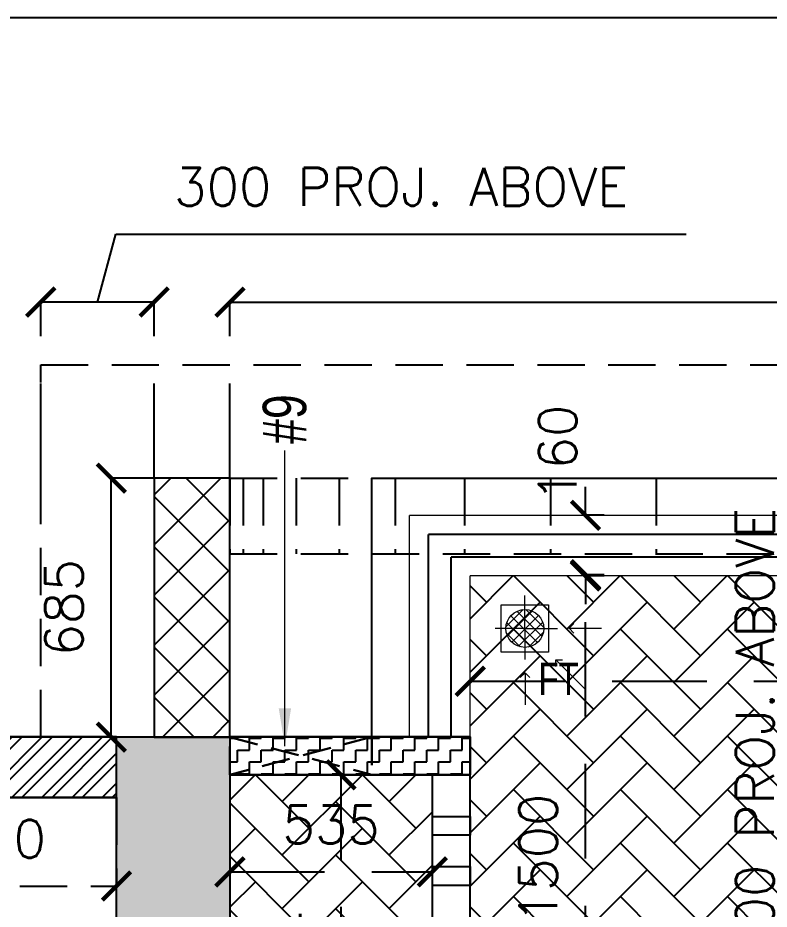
# Model space of a CAD drawing. Header units: millimetres. Extents: x 1135099 to 1230264, y -5736945 to -5695799.
# Drawn here: x 1136121 to 1138106, y -5728561 to -5726204 of the extents above; entities that cross this region are included whole.
import ezdxf

# ---------------------------------------------------------------- set-up
doc = ezdxf.new("R2010")
doc.units = ezdxf.units.MM
doc.header["$LTSCALE"] = 1000
doc.header["$MEASUREMENT"] = 0
for name, pattern in [('$0$AUDIT_D_120904163729-0', [0]), ('$2$AUDIT_D_120904163729-0', [0]), ('$4$HIDDEN', [0.375, 0.25, -0.125]), ('$7$HIDDEN', [0.375, 0.25, -0.125]), ('2BHK-A - BACK$0$AUDIT_D_120904163729-0', [0]), ('2BHK-A - BACK$0$HIDDEN', [0.375, 0.25, -0.125]), ('AUDIT_D_120904163729-0', [0]), ('T 10_TYPICAL ELEVATION$0$AUDIT_D_120904163729-0', [0]), ('T 10_TYPICAL ELEVATION$0$HIDDEN', [0.375, 0.25, -0.125]), ('T10(T7 IS SIMILAR BUT MIRROR) - DIMENSION & TEXTING$0$( Hidden )', [0.375, 0.25, -0.125]), ('T10(T7 IS SIMILAR BUT MIRROR) - DIMENSION & TEXTING$0$HIDDEN', [0.375, 0.25, -0.125]), ('T8(T9 IS SIMILAR) - TYPICAL FLOOR ELEVATION$0$AUDIT_D_120904163729-0', [0]), ('T8(T9 IS SIMILAR) - TYPICAL FLOOR ELEVATION$0$HIDDEN', [0.375, 0.25, -0.125])]:
    doc.linetypes.add(name, pattern=pattern)
doc.layers.get('0').update_dxf_attribs({"linetype": 'AUDIT_D_120904163729-0'})
for name, color, linetype in [('$0$A-WALL-FEATURES', 6, '$0$AUDIT_D_120904163729-0'), ('$1$A-WALL-FEATURES', 110, '$2$AUDIT_D_120904163729-0'), ('2BHK-A - BACK$0$A-DECK SUNK 125', 8, 'Continuous'), ('2BHK-A - BACK$0$A-Elev Feature-Chajja', 13, 'Continuous'), ('2BHK-A - BACK$0$A-HATCH -160', 251, '2BHK-A - BACK$0$AUDIT_D_120904163729-0'), ('2BHK-A - BACK$0$CUT-OUT', 49, 'Continuous'), ('2BHK-A - BACK$0$ELE 1', 1, 'Continuous'), ('T 10_TYPICAL ELEVATION$0$A-DIM', 1, 'T 10_TYPICAL ELEVATION$0$AUDIT_D_120904163729-0'), ('T10(T7 IS SIMILAR BUT MIRROR) - DIMENSION & TEXTING$0$A-DIMENSIONS', 2, 'T10(T7 IS SIMILAR BUT MIRROR) - DIMENSION & TEXTING$0$HIDDEN'), ('T8(T9 IS SIMILAR) - TYPICAL FLOOR ELEVATION$0$A-DIM', 1, 'T8(T9 IS SIMILAR) - TYPICAL FLOOR ELEVATION$0$AUDIT_D_120904163729-0'), ('T8(T9 IS SIMILAR) - TYPICAL FLOOR ELEVATION$0$A-WALL HATCH', 252, 'T8(T9 IS SIMILAR) - TYPICAL FLOOR ELEVATION$0$AUDIT_D_120904163729-0'), ('T8(T9 IS SIMILAR) - TYPICAL FLOOR ELEVATION$0$A-WALL-FEATURES', 6, 'T8(T9 IS SIMILAR) - TYPICAL FLOOR ELEVATION$0$AUDIT_D_120904163729-0'), ('T8_REFUGE COLUMNS$0$A-RCC COLS', 3, 'Continuous')]:
    doc.layers.add(name, color=color, linetype=linetype)
for name, color, linetype, lineweight in [('2BHK-A - BACK$0$$0$a-TOI-fixtures', 251, 'Continuous', 0), ('2BHK-A - BACK$0$a-TOI-fixtures', 251, 'Continuous', 0), ('2BHK-A - BACK$0$A-WALL- 160', 6, 'Continuous', 30), ('2BHK-A - BACK$0$Ele', 8, 'Continuous', 15), ('T8(T9 IS SIMILAR) - DIMENSION & TEXTING$0$R0-18-10-2014-T1-1st Podium Floor Plan$0$Text', 2, 'Continuous', 0)]:
    doc.layers.add(name, color=color, linetype=linetype, lineweight=lineweight)
doc.layers.add('T8_REFUGE COLUMNS$0$COL-HATCH', color=7, linetype='Continuous', lineweight=25, true_color=0xa3a3a3)
doc.styles.add('2BHK-A - BACK$0$Romans 1', font='romans.shx', dxfattribs={"height": 100})
doc.styles.add('T 10_TYPICAL ELEVATION$0$Romans 1', font='romans.shx', dxfattribs={"height": 100})
doc.styles.add('T10(T7 IS SIMILAR BUT MIRROR) - DIMENSION & TEXTING$0$Romans 1', font='romans.shx', dxfattribs={"height": 100})
doc.styles.add('T8(T9 IS SIMILAR) - DIMENSION & TEXTING$0$ARIAL ARROW', font='swisscl.ttf')
doc.styles.add('T8(T9 IS SIMILAR) - DIMENSION & TEXTING$0$Tahoma', font='tahoma.ttf')
doc.styles.add('T8(T9 IS SIMILAR) - TYPICAL FLOOR ELEVATION$0$Romans 1', font='romans.shx', dxfattribs={"height": 100})
doc.dimstyles.new('2BHK-A - BACK$0$ALPINE S', dxfattribs={"dimscale": 0, "dimtxt": 100, "dimasz": 75, "dimexe": 0, "dimexo": 0, "dimgap": 75, "dimtad": 1, "dimdec": 0, "dimzin": 0, "dimdsep": 46, "dimtxsty": '2BHK-A - BACK$0$Romans 1', "dimblk": '2BHK-A - BACK$0$_ArchTick', "dimcen": 0.09, "dimclrd": 256, "dimclre": 256, "dimclrt": 7, "dimadec": 0, "dimazin": 0, "dimtfac": 1, "dimtdec": 0, "dimtofl": 0, "dimtmove": 1, "dimatfit": 0, "dimldrblk": '2BHK-A - BACK$0$_Open90', "dimfxl": 1, "dimtolj": 1, "dimtzin": 0, "dimarcsym": 0})
doc.dimstyles.new('T 10_TYPICAL ELEVATION$0$ALPINE S', dxfattribs={"dimscale": 0, "dimtxt": 100, "dimasz": 75, "dimexe": 0, "dimexo": 0, "dimgap": 75, "dimtad": 1, "dimdec": 0, "dimzin": 0, "dimdsep": 46, "dimtxsty": 'T 10_TYPICAL ELEVATION$0$Romans 1', "dimblk": 'T 10_TYPICAL ELEVATION$0$_ArchTick', "dimcen": 0.09, "dimclrd": 256, "dimclre": 256, "dimclrt": 7, "dimadec": 0, "dimazin": 0, "dimtfac": 1, "dimtdec": 0, "dimtofl": 0, "dimtmove": 1, "dimatfit": 0, "dimldrblk": 'T 10_TYPICAL ELEVATION$0$_Open90', "dimfxl": 1, "dimtolj": 1, "dimtzin": 0, "dimarcsym": 0})
doc.dimstyles.new('T10(T7 IS SIMILAR BUT MIRROR) - DIMENSION & TEXTING$0$ALPINE S', dxfattribs={"dimscale": 0, "dimtxt": 100, "dimasz": 75, "dimexe": 0, "dimexo": 0, "dimgap": 75, "dimtad": 1, "dimdec": 0, "dimzin": 0, "dimdsep": 46, "dimtxsty": 'T10(T7 IS SIMILAR BUT MIRROR) - DIMENSION & TEXTING$0$Romans 1', "dimblk": 'T10(T7 IS SIMILAR BUT MIRROR) - DIMENSION & TEXTING$0$_ArchTick', "dimcen": 0.09, "dimclrd": 256, "dimclre": 256, "dimclrt": 7, "dimadec": 0, "dimazin": 0, "dimtfac": 1, "dimtdec": 0, "dimtofl": 0, "dimtmove": 1, "dimatfit": 0, "dimldrblk": 'T10(T7 IS SIMILAR BUT MIRROR) - DIMENSION & TEXTING$0$_Open90', "dimfxl": 1, "dimtolj": 1, "dimtzin": 0, "dimarcsym": 0})
doc.dimstyles.new('T8(T9 IS SIMILAR) - DIMENSION & TEXTING$0$SAMATA STD', dxfattribs={"dimtxt": 100, "dimasz": 50, "dimexe": 50, "dimexo": 50, "dimgap": 10, "dimtad": 0, "dimdec": 0, "dimrnd": 5, "dimzin": 0, "dimdsep": 46, "dimtxsty": 'T8(T9 IS SIMILAR) - DIMENSION & TEXTING$0$Tahoma', "dimblk": 'T8(T9 IS SIMILAR) - DIMENSION & TEXTING$0$_Origin2', "dimcen": -50, "dimdle": 50, "dimclrd": 7, "dimclre": 7, "dimclrt": 7, "dimadec": 0, "dimazin": 0, "dimtfac": 1, "dimtdec": 0, "dimtmove": 1, "dimatfit": 3, "dimfxl": 150, "dimtfill": 1, "dimtolj": 1, "dimtzin": 0, "dimlwd": -1, "dimlwe": -1, "dimarcsym": 0})
doc.dimstyles.new('T8(T9 IS SIMILAR) - TYPICAL FLOOR ELEVATION$0$ALPINE S', dxfattribs={"dimscale": 0, "dimtxt": 100, "dimasz": 75, "dimexe": 0, "dimexo": 0, "dimgap": 75, "dimtad": 1, "dimdec": 0, "dimzin": 0, "dimdsep": 46, "dimtxsty": 'T8(T9 IS SIMILAR) - TYPICAL FLOOR ELEVATION$0$Romans 1', "dimblk": 'T8(T9 IS SIMILAR) - TYPICAL FLOOR ELEVATION$0$_ArchTick', "dimcen": 0.09, "dimclrd": 256, "dimclre": 256, "dimclrt": 7, "dimadec": 0, "dimazin": 0, "dimtfac": 1, "dimtdec": 0, "dimtofl": 0, "dimtmove": 1, "dimatfit": 0, "dimldrblk": 'T8(T9 IS SIMILAR) - TYPICAL FLOOR ELEVATION$0$_Open90', "dimfxl": 1, "dimtolj": 1, "dimtzin": 0, "dimarcsym": 0})

# ---------------------------------------------------------------- blocks, each defined once
blk = doc.blocks.new('T8(T9 IS SIMILAR) - DIMENSION & TEXTING$0$_Origin2')
at = {"color": 0, "linetype": 'ByBlock', "lineweight": -2}
blk.add_line((-0.5, 0), (-1, 0), dxfattribs=at)
for radius in [0.5, 0.25]:
    blk.add_circle((0, 0), radius, dxfattribs=at)
blk = doc.blocks.new('2BHK-A - BACK$0$$0$Type-A-First Floor Plan-bottom-up$0$FLOOR TRAP-flat-6')
h = blk.add_hatch()
h.set_pattern_fill('ACET-2D-_USER', color=0, scale=20, angle=45, style=0, double=1, pattern_type=0)
h.set_pattern_definition([(45, (-789896.981, 5385770.066), (-14.142135624, 14.142135624), []), (135, (-789896.981, 5385770.066), (-14.142135624, -14.142135624), [])])
edge = h.paths.add_edge_path()
edge.add_arc((150, 150), 50, 0, 360)
at = {"color": 0}
for q in [(150, 228.6), (67.6, 150), (237.4, 150), (150, 63.6)]:
    blk.add_line((150, 150), q, dxfattribs=at)
blk.add_lwpolyline([(87.5, 212.5), (212.5, 212.5), (212.5, 87.5), (87.5, 87.5)], close=True, dxfattribs=at)
blk.add_circle((150, 150), 50, dxfattribs=at)
blk = doc.blocks.new('2BHK-A - BACK$0$_ArchTick')
at = {"color": 0, "linetype": 'ByBlock', "const_width": 0.15}
blk.add_lwpolyline([(-0.5, -0.5), (0.5, 0.5)], dxfattribs=at)
blk = doc.blocks.new('2BHK-A - BACK$0$_Open90')
at = {"color": 0, "linetype": 'ByBlock', "lineweight": -2}
for p, q in [((0, 0), (-1, 0)), ((-0.5, 0.5), (0, 0)), ((0, 0), (-0.5, -0.5))]:
    blk.add_line(p, q, dxfattribs=at)
blk = doc.blocks.new('T8(T9 IS SIMILAR) - TYPICAL FLOOR ELEVATION$0$_ArchTick')
at = {"color": 0, "linetype": 'ByBlock', "const_width": 0.15}
blk.add_lwpolyline([(-0.5, -0.5), (0.5, 0.5)], dxfattribs=at)
blk = doc.blocks.new('*D57')
at = {"layer": 'T8(T9 IS SIMILAR) - TYPICAL FLOOR ELEVATION$0$A-DIM', "linetype": 'T8(T9 IS SIMILAR) - TYPICAL FLOOR ELEVATION$0$HIDDEN', "lineweight": -2, "transparency": 16777216}
for p, q in [((1136481.3, -5727421.3), (1136367.7, -5727421.3)), ((1136481.3, -5728105.8), (1136367.7, -5728105.8))]:
    blk.add_line(p, q, dxfattribs=at)
at = {"layer": 'T8(T9 IS SIMILAR) - TYPICAL FLOOR ELEVATION$0$A-DIM', "lineweight": -2, "transparency": 16777216}
blk.add_line((1136367.7, -5728105.8), (1136367.7, -5727421.3), dxfattribs=at)
at = {"layer": 'T8(T9 IS SIMILAR) - TYPICAL FLOOR ELEVATION$0$A-DIM', "linetype": 'ByBlock', "lineweight": -2, "transparency": 16777216, "xscale": 75, "yscale": 75, "zscale": 75}
for p, rotation in [((1136367.7, -5727421.3), 90), ((1136367.7, -5728105.8), 270)]:
    blk.add_blockref('T8(T9 IS SIMILAR) - TYPICAL FLOOR ELEVATION$0$_ArchTick', p, dxfattribs=dict(at, rotation=rotation))
at = {"layer": 'T8(T9 IS SIMILAR) - TYPICAL FLOOR ELEVATION$0$A-DIM', "color": 7, "linetype": 'ByBlock', "transparency": 16777216, "insert": (1136242.7, -5727763.6), "char_height": 100, "attachment_point": 5, "rotation": 90, "style": 'T8(T9 IS SIMILAR) - TYPICAL FLOOR ELEVATION$0$Romans 1'}
blk.add_mtext('\\A1;685', dxfattribs=at)
blk = doc.blocks.new('T8(T9 IS SIMILAR) - TYPICAL FLOOR ELEVATION$0$_Open90')
at = {"color": 0, "linetype": 'ByBlock', "lineweight": -2}
for p, q in [((-0.5, 0.5), (0, 0)), ((0, 0), (-1, 0)), ((0, 0), (-0.5, -0.5))]:
    blk.add_line(p, q, dxfattribs=at)
blk = doc.blocks.new('T10(T7 IS SIMILAR BUT MIRROR) - DIMENSION & TEXTING$0$_ArchTick')
at = {"color": 0, "linetype": 'ByBlock', "const_width": 0.15}
blk.add_lwpolyline([(-0.5, -0.5), (0.5, 0.5)], dxfattribs=at)
blk = doc.blocks.new('*D65')
at = {"layer": 'T10(T7 IS SIMILAR BUT MIRROR) - DIMENSION & TEXTING$0$A-DIMENSIONS', "linetype": 'T10(T7 IS SIMILAR BUT MIRROR) - DIMENSION & TEXTING$0$HIDDEN', "lineweight": -2, "transparency": 16777216}
blk.add_line((1137316.2, -5727957.1), (1137316.2, -5727958), dxfattribs=at)
at = {"layer": 'T10(T7 IS SIMILAR BUT MIRROR) - DIMENSION & TEXTING$0$A-DIMENSIONS', "lineweight": -2, "transparency": 16777216}
blk.add_line((1137316.2, -5727958), (1140086.3, -5727958), dxfattribs=at)
at = {"layer": 'T10(T7 IS SIMILAR BUT MIRROR) - DIMENSION & TEXTING$0$A-DIMENSIONS', "linetype": 'ByBlock', "lineweight": -2, "transparency": 16777216, "xscale": 75, "yscale": 75, "zscale": 75, "rotation": 180}
blk.add_blockref('T10(T7 IS SIMILAR BUT MIRROR) - DIMENSION & TEXTING$0$_ArchTick', (1137316.2, -5727958), dxfattribs=at)
at = {"layer": 'T10(T7 IS SIMILAR BUT MIRROR) - DIMENSION & TEXTING$0$A-DIMENSIONS', "linetype": 'ByBlock', "lineweight": -2, "transparency": 16777216, "xscale": 75, "yscale": 75, "zscale": 75}
blk.add_blockref('T10(T7 IS SIMILAR BUT MIRROR) - DIMENSION & TEXTING$0$_ArchTick', (1140086.3, -5727958), dxfattribs=at)
at = {"layer": 'T10(T7 IS SIMILAR BUT MIRROR) - DIMENSION & TEXTING$0$A-DIMENSIONS', "color": 7, "linetype": 'ByBlock', "transparency": 16777216, "insert": (1138701.3, -5727833), "char_height": 100, "attachment_point": 5, "style": 'T10(T7 IS SIMILAR BUT MIRROR) - DIMENSION & TEXTING$0$Romans 1'}
blk.add_mtext('\\A1;2770', dxfattribs=at)
blk = doc.blocks.new('T10(T7 IS SIMILAR BUT MIRROR) - DIMENSION & TEXTING$0$_Open90')
at = {"color": 0, "linetype": 'ByBlock', "lineweight": -2}
for p, q in [((-0.5, 0.5), (0, 0)), ((0, 0), (-1, 0)), ((0, 0), (-0.5, -0.5))]:
    blk.add_line(p, q, dxfattribs=at)
blk = doc.blocks.new('*D66')
at = {"layer": 'T10(T7 IS SIMILAR BUT MIRROR) - DIMENSION & TEXTING$0$A-DIMENSIONS', "linetype": 'T10(T7 IS SIMILAR BUT MIRROR) - DIMENSION & TEXTING$0$HIDDEN', "lineweight": -2, "transparency": 16777216}
for p, q in [((1137670.7, -5727676.7), (1137621, -5727676.7)), ((1137670.7, -5729176.6), (1137621, -5729176.6))]:
    blk.add_line(p, q, dxfattribs=at)
at = {"layer": 'T10(T7 IS SIMILAR BUT MIRROR) - DIMENSION & TEXTING$0$A-DIMENSIONS', "lineweight": -2, "transparency": 16777216}
blk.add_line((1137621, -5729176.6), (1137621, -5727676.7), dxfattribs=at)
at = {"layer": 'T10(T7 IS SIMILAR BUT MIRROR) - DIMENSION & TEXTING$0$A-DIMENSIONS', "linetype": 'ByBlock', "lineweight": -2, "transparency": 16777216, "xscale": 75, "yscale": 75, "zscale": 75}
for p, rotation in [((1137621, -5727676.7), 90), ((1137621, -5729176.6), 270)]:
    blk.add_blockref('T10(T7 IS SIMILAR BUT MIRROR) - DIMENSION & TEXTING$0$_ArchTick', p, dxfattribs=dict(at, rotation=rotation))
at = {"layer": 'T10(T7 IS SIMILAR BUT MIRROR) - DIMENSION & TEXTING$0$A-DIMENSIONS', "color": 7, "linetype": 'ByBlock', "transparency": 16777216, "insert": (1137496, -5728426.6), "char_height": 100, "attachment_point": 5, "rotation": 90, "style": 'T10(T7 IS SIMILAR BUT MIRROR) - DIMENSION & TEXTING$0$Romans 1'}
blk.add_mtext('\\A1;1500', dxfattribs=at)
blk = doc.blocks.new('*D92')
at = {"layer": 'T10(T7 IS SIMILAR BUT MIRROR) - DIMENSION & TEXTING$0$A-DIMENSIONS', "lineweight": -2, "transparency": 16777216}
for p, q in [((1137621, -5727519.5), (1137621, -5727444.5)), ((1137621, -5727679.5), (1137621, -5727754.5))]:
    blk.add_line(p, q, dxfattribs=at)
at = {"layer": 'T10(T7 IS SIMILAR BUT MIRROR) - DIMENSION & TEXTING$0$A-DIMENSIONS', "linetype": 'T10(T7 IS SIMILAR BUT MIRROR) - DIMENSION & TEXTING$0$HIDDEN', "lineweight": -2, "transparency": 16777216}
for p, q in [((1137670.7, -5727519.5), (1137621, -5727519.5)), ((1137670.7, -5727679.5), (1137621, -5727679.5))]:
    blk.add_line(p, q, dxfattribs=at)
at = {"layer": 'T10(T7 IS SIMILAR BUT MIRROR) - DIMENSION & TEXTING$0$A-DIMENSIONS', "linetype": 'ByBlock', "lineweight": -2, "transparency": 16777216, "xscale": 75, "yscale": 75, "zscale": 75}
for p, rotation in [((1137621, -5727519.5), 270), ((1137621, -5727679.5), 90)]:
    blk.add_blockref('T10(T7 IS SIMILAR BUT MIRROR) - DIMENSION & TEXTING$0$_ArchTick', p, dxfattribs=dict(at, rotation=rotation))
at = {"layer": 'T10(T7 IS SIMILAR BUT MIRROR) - DIMENSION & TEXTING$0$A-DIMENSIONS', "color": 7, "linetype": 'ByBlock', "transparency": 16777216, "insert": (1137547.4, -5727355.4), "char_height": 100, "attachment_point": 5, "rotation": 90, "style": 'T10(T7 IS SIMILAR BUT MIRROR) - DIMENSION & TEXTING$0$Romans 1'}
blk.add_mtext('\\A1;160', dxfattribs=at)
blk = doc.blocks.new('T 10_TYPICAL ELEVATION$0$_ArchTick')
at = {"color": 0, "linetype": 'ByBlock', "const_width": 0.15}
blk.add_lwpolyline([(-0.5, -0.5), (0.5, 0.5)], dxfattribs=at)
blk = doc.blocks.new('*D98')
at = {"layer": 'T 10_TYPICAL ELEVATION$0$A-DIM', "linetype": 'T 10_TYPICAL ELEVATION$0$HIDDEN', "lineweight": -2, "transparency": 16777216}
for p, q in [((1136681.4, -5727421.3), (1136681.4, -5726955.7)), ((1143641.3, -5727421.3), (1143641.3, -5726955.7))]:
    blk.add_line(p, q, dxfattribs=at)
at = {"layer": 'T 10_TYPICAL ELEVATION$0$A-DIM', "lineweight": -2, "transparency": 16777216}
blk.add_line((1136681.4, -5726955.7), (1143641.3, -5726955.7), dxfattribs=at)
at = {"layer": 'T 10_TYPICAL ELEVATION$0$A-DIM', "linetype": 'ByBlock', "lineweight": -2, "transparency": 16777216, "xscale": 75, "yscale": 75, "zscale": 75, "rotation": 180}
blk.add_blockref('T 10_TYPICAL ELEVATION$0$_ArchTick', (1136681.4, -5726955.7), dxfattribs=at)
at = {"layer": 'T 10_TYPICAL ELEVATION$0$A-DIM', "linetype": 'ByBlock', "lineweight": -2, "transparency": 16777216, "xscale": 75, "yscale": 75, "zscale": 75}
blk.add_blockref('T 10_TYPICAL ELEVATION$0$_ArchTick', (1143641.3, -5726955.7), dxfattribs=at)
at = {"layer": 'T 10_TYPICAL ELEVATION$0$A-DIM', "color": 7, "linetype": 'ByBlock', "transparency": 16777216, "insert": (1140161.4, -5726830.7), "char_height": 100, "attachment_point": 5, "style": 'T 10_TYPICAL ELEVATION$0$Romans 1'}
blk.add_mtext('\\A1;6960  ARCH PROFILE P1 AT 27TH FL', dxfattribs=at)
blk = doc.blocks.new('T 10_TYPICAL ELEVATION$0$_Open90')
at = {"color": 0, "linetype": 'ByBlock', "lineweight": -2}
for p, q in [((-0.5, 0.5), (0, 0)), ((0, 0), (-1, 0)), ((0, 0), (-0.5, -0.5))]:
    blk.add_line(p, q, dxfattribs=at)
blk = doc.blocks.new('*D99')
at = {"layer": 'T 10_TYPICAL ELEVATION$0$A-DIM', "lineweight": -2, "transparency": 16777216}
for p, q in [((1136331.3, -5726955.7), (1136380.1, -5726776)), ((1136380.1, -5726776), (1137887.2, -5726776)), ((1136481.3, -5726955.7), (1136181.3, -5726955.7))]:
    blk.add_line(p, q, dxfattribs=at)
at = {"layer": 'T 10_TYPICAL ELEVATION$0$A-DIM', "linetype": 'T 10_TYPICAL ELEVATION$0$HIDDEN', "lineweight": -2, "transparency": 16777216}
for p, q in [((1136181.3, -5727421.3), (1136181.3, -5726955.7)), ((1136481.3, -5727421.3), (1136481.3, -5726955.7))]:
    blk.add_line(p, q, dxfattribs=at)
at = {"layer": 'T 10_TYPICAL ELEVATION$0$A-DIM', "linetype": 'ByBlock', "lineweight": -2, "transparency": 16777216, "xscale": 75, "yscale": 75, "zscale": 75, "rotation": 180}
blk.add_blockref('T 10_TYPICAL ELEVATION$0$_ArchTick', (1136181.3, -5726955.7), dxfattribs=at)
at = {"layer": 'T 10_TYPICAL ELEVATION$0$A-DIM', "linetype": 'ByBlock', "lineweight": -2, "transparency": 16777216, "xscale": 75, "yscale": 75, "zscale": 75}
blk.add_blockref('T 10_TYPICAL ELEVATION$0$_ArchTick', (1136481.3, -5726955.7), dxfattribs=at)
at = {"layer": 'T 10_TYPICAL ELEVATION$0$A-DIM', "color": 7, "linetype": 'ByBlock', "transparency": 16777216, "insert": (1137133.7, -5726651), "char_height": 100, "attachment_point": 5, "style": 'T 10_TYPICAL ELEVATION$0$Romans 1'}
blk.add_mtext('\\A1;300 PROJ. ABOVE', dxfattribs=at)
blk = doc.blocks.new('*D102')
at = {"layer": 'T 10_TYPICAL ELEVATION$0$A-DIM', "lineweight": -2, "transparency": 16777216}
for p, q in [((1138480.9, -5727116.7), (1138480.9, -5727041.7)), ((1138480.9, -5727416.7), (1138480.9, -5727116.7)), ((1138480.9, -5727266.7), (1138193.4, -5727346.3)), ((1138193.4, -5727346.3), (1138193.4, -5728853.5)), ((1138480.9, -5727416.7), (1138480.9, -5727491.7))]:
    blk.add_line(p, q, dxfattribs=at)
at = {"layer": 'T 10_TYPICAL ELEVATION$0$A-DIM', "linetype": 'T 10_TYPICAL ELEVATION$0$HIDDEN', "lineweight": -2, "transparency": 16777216}
for p, q in [((1138580.3, -5727116.7), (1138480.9, -5727116.7)), ((1138580.3, -5727416.7), (1138480.9, -5727416.7))]:
    blk.add_line(p, q, dxfattribs=at)
at = {"layer": 'T 10_TYPICAL ELEVATION$0$A-DIM', "linetype": 'ByBlock', "lineweight": -2, "transparency": 16777216, "xscale": 75, "yscale": 75, "zscale": 75}
for p, rotation in [((1138480.9, -5727116.7), 270), ((1138480.9, -5727416.7), 90)]:
    blk.add_blockref('T 10_TYPICAL ELEVATION$0$_ArchTick', p, dxfattribs=dict(at, rotation=rotation))
at = {"layer": 'T 10_TYPICAL ELEVATION$0$A-DIM', "color": 7, "linetype": 'ByBlock', "transparency": 16777216, "insert": (1138068.4, -5728099.9), "char_height": 100, "attachment_point": 5, "rotation": 90, "style": 'T 10_TYPICAL ELEVATION$0$Romans 1'}
blk.add_mtext('\\A1;300 PROJ. ABOVE', dxfattribs=at)
blk = doc.blocks.new('*D107')
at = {"layer": 'T10(T7 IS SIMILAR BUT MIRROR) - DIMENSION & TEXTING$0$A-DIMENSIONS', "linetype": 'T10(T7 IS SIMILAR BUT MIRROR) - DIMENSION & TEXTING$0$HIDDEN', "lineweight": -2, "transparency": 16777216}
for p, q in [((1136681.1, -5728205.4), (1136681.1, -5728462)), ((1137216.1, -5728205.4), (1137216.1, -5728462))]:
    blk.add_line(p, q, dxfattribs=at)
at = {"layer": 'T10(T7 IS SIMILAR BUT MIRROR) - DIMENSION & TEXTING$0$A-DIMENSIONS', "lineweight": -2, "transparency": 16777216}
blk.add_line((1136681.1, -5728462), (1137216.1, -5728462), dxfattribs=at)
at = {"layer": 'T10(T7 IS SIMILAR BUT MIRROR) - DIMENSION & TEXTING$0$A-DIMENSIONS', "linetype": 'ByBlock', "lineweight": -2, "transparency": 16777216, "xscale": 75, "yscale": 75, "zscale": 75, "rotation": 180}
blk.add_blockref('T10(T7 IS SIMILAR BUT MIRROR) - DIMENSION & TEXTING$0$_ArchTick', (1136681.1, -5728462), dxfattribs=at)
at = {"layer": 'T10(T7 IS SIMILAR BUT MIRROR) - DIMENSION & TEXTING$0$A-DIMENSIONS', "linetype": 'ByBlock', "lineweight": -2, "transparency": 16777216, "xscale": 75, "yscale": 75, "zscale": 75}
blk.add_blockref('T10(T7 IS SIMILAR BUT MIRROR) - DIMENSION & TEXTING$0$_ArchTick', (1137216.1, -5728462), dxfattribs=at)
at = {"layer": 'T10(T7 IS SIMILAR BUT MIRROR) - DIMENSION & TEXTING$0$A-DIMENSIONS', "color": 7, "linetype": 'ByBlock', "transparency": 16777216, "insert": (1136948.6, -5728337), "char_height": 100, "attachment_point": 5, "style": 'T10(T7 IS SIMILAR BUT MIRROR) - DIMENSION & TEXTING$0$Romans 1'}
blk.add_mtext('\\A1;535', dxfattribs=at)
blk = doc.blocks.new('*D108')
at = {"layer": 'T10(T7 IS SIMILAR BUT MIRROR) - DIMENSION & TEXTING$0$A-DIMENSIONS', "linetype": 'T10(T7 IS SIMILAR BUT MIRROR) - DIMENSION & TEXTING$0$HIDDEN', "lineweight": -2, "transparency": 16777216}
for p, q in [((1136681.1, -5728205.4), (1136974.9, -5728205.4)), ((1136681.1, -5729179.8), (1136974.9, -5729179.8))]:
    blk.add_line(p, q, dxfattribs=at)
at = {"layer": 'T10(T7 IS SIMILAR BUT MIRROR) - DIMENSION & TEXTING$0$A-DIMENSIONS', "lineweight": -2, "transparency": 16777216}
blk.add_line((1136974.9, -5729179.8), (1136974.9, -5728205.4), dxfattribs=at)
at = {"layer": 'T10(T7 IS SIMILAR BUT MIRROR) - DIMENSION & TEXTING$0$A-DIMENSIONS', "linetype": 'ByBlock', "lineweight": -2, "transparency": 16777216, "xscale": 75, "yscale": 75, "zscale": 75}
for p, rotation in [((1136974.9, -5728205.4), 90), ((1136974.9, -5729179.8), 270)]:
    blk.add_blockref('T10(T7 IS SIMILAR BUT MIRROR) - DIMENSION & TEXTING$0$_ArchTick', p, dxfattribs=dict(at, rotation=rotation))
at = {"layer": 'T10(T7 IS SIMILAR BUT MIRROR) - DIMENSION & TEXTING$0$A-DIMENSIONS', "color": 7, "linetype": 'ByBlock', "transparency": 16777216, "insert": (1136849.9, -5728692.6), "char_height": 100, "attachment_point": 5, "rotation": 90, "style": 'T10(T7 IS SIMILAR BUT MIRROR) - DIMENSION & TEXTING$0$Romans 1'}
blk.add_mtext('\\A1;974', dxfattribs=at)
blk = doc.blocks.new('*D111')
at = {"layer": 'T10(T7 IS SIMILAR BUT MIRROR) - DIMENSION & TEXTING$0$A-DIMENSIONS', "linetype": 'T10(T7 IS SIMILAR BUT MIRROR) - DIMENSION & TEXTING$0$( Hidden )', "lineweight": -2, "ltscale": 0.5, "transparency": 16777216}
for p, q in [((1135751.2, -5728263), (1135751.2, -5728499.7)), ((1136381.5, -5728265.4), (1136381.5, -5728499.7))]:
    blk.add_line(p, q, dxfattribs=at)
at = {"layer": 'T10(T7 IS SIMILAR BUT MIRROR) - DIMENSION & TEXTING$0$A-DIMENSIONS', "lineweight": -2, "ltscale": 0.5, "transparency": 16777216}
blk.add_line((1135751.2, -5728499.7), (1136381.5, -5728499.7), dxfattribs=at)
at = {"layer": 'T10(T7 IS SIMILAR BUT MIRROR) - DIMENSION & TEXTING$0$A-DIMENSIONS', "lineweight": -2, "ltscale": 0.5, "transparency": 16777216, "xscale": 75, "yscale": 75, "zscale": 75, "rotation": 180}
blk.add_blockref('T10(T7 IS SIMILAR BUT MIRROR) - DIMENSION & TEXTING$0$_ArchTick', (1135751.2, -5728499.7), dxfattribs=at)
at = {"layer": 'T10(T7 IS SIMILAR BUT MIRROR) - DIMENSION & TEXTING$0$A-DIMENSIONS', "lineweight": -2, "ltscale": 0.5, "transparency": 16777216, "xscale": 75, "yscale": 75, "zscale": 75}
blk.add_blockref('T10(T7 IS SIMILAR BUT MIRROR) - DIMENSION & TEXTING$0$_ArchTick', (1136381.5, -5728499.7), dxfattribs=at)
at = {"layer": 'T10(T7 IS SIMILAR BUT MIRROR) - DIMENSION & TEXTING$0$A-DIMENSIONS', "color": 7, "ltscale": 0.5, "transparency": 16777216, "insert": (1136066.4, -5728374.7), "char_height": 100, "attachment_point": 5, "style": 'T10(T7 IS SIMILAR BUT MIRROR) - DIMENSION & TEXTING$0$Romans 1'}
blk.add_mtext('\\A1;630', dxfattribs=at)
blk = doc.blocks.new('2BHK-A - BACK$0$A$C1DA736AB')
at = {"color": 0, "linetype": 'ByBlock'}
for points in [[(117, 0.4, 0), (202.3, 0.4, 0)], [(81.7, -82.8, 0), (158.2, -159.9, 0)], [(0.4, -117, 0), (0.4, -202.3, 0)]]:
    blk.add_leader(points, dimstyle='2BHK-A - BACK$0$ALPINE S', override={"dimscale": 1, "dimasz": 25, "dimtad": 0, "dimfxl": 5, "dimtfill": 1, "dimarcsym": 1}, dxfattribs=at)

msp = doc.modelspace()

# ---------------------------------------------------------------- hatches: boundary and pattern name
at = {"layer": '2BHK-A - BACK$0$A-DECK SUNK 125'}
h = msp.add_hatch(dxfattribs=at)
h.set_pattern_fill('AR-HBONE', color=256, scale=25)
h.set_pattern_definition([(45, (-11618.33, -12134.68), (1e-14, 141.4213562), [300, -100]), (135, (-11547.62, -12063.97), (1e-14, 141.4213562), [300, -100])])
h.paths.add_polyline_path([(1137316.2, -5729179.8), (1140086.2, -5729179.8), (1140086.2, -5727679.8), (1137316.2, -5727679.8)])
h = msp.add_hatch(dxfattribs=at)
h.set_pattern_fill('AR-HBONE', color=256, scale=25)
h.set_pattern_definition([(45, (-66110.92, -27015.53), (1e-14, 141.4213562), [300, -100]), (135, (-66040.21, -26944.82), (1e-14, 141.4213562), [300, -100])])
h.paths.add_polyline_path([(1136681.2, -5728980.3), (1136881.3, -5728980.3), (1136881.3, -5729179.8), (1137216.2, -5729179.8), (1137216.2, -5728205.4), (1136681.2, -5728205.4)])
at = {"layer": '2BHK-A - BACK$0$A-HATCH -160', "linetype": 'ByBlock'}
h = msp.add_hatch(dxfattribs=at)
h.set_pattern_fill('ANSI32', color=256, scale=150)
h.set_pattern_definition([(45, (-66110.917, -27015.53), (-39.77475644, 39.77475644), []), (45, (-66084.4, -27015.53), (-39.77475644, 39.77475644), [])])
h.paths.add_polyline_path([(1135751.6, -5728265.4), (1136381.2, -5728265.4), (1136381.2, -5728105.4), (1135751.6, -5728105.4)])
h = msp.add_hatch(dxfattribs=at)
h.set_pattern_fill('ZIGZAG', color=256, scale=250)
h.set_pattern_definition([(0, (-66111.137, -27015.08), (31.25, 31.25), [31.25, -31.25]), (90, (-66079.887, -27015.08), (-31.25, 31.25), [31.25, -31.25])])
h.paths.add_polyline_path([(1136681.2, -5728205.4), (1137316.2, -5728205.4), (1137316.2, -5728105.4), (1136681.2, -5728105.4)])
at = {"layer": 'T8(T9 IS SIMILAR) - TYPICAL FLOOR ELEVATION$0$A-WALL HATCH', "linetype": 'ByBlock'}
h = msp.add_hatch(dxfattribs=at)
h.set_pattern_fill('ANSI37', color=256, scale=750)
h.set_pattern_definition([(45, (-66111.02, -27015.74), (-66.2912607, 66.2912607), []), (135, (-66111.02, -27015.74), (-66.2912607, -66.2912607), [])])
h.paths.add_polyline_path([(1136681.3, -5727421.3), (1136481.3, -5727421.3), (1136481.3, -5728105.8), (1136681.3, -5728105.8)])
at = {"layer": 'T8_REFUGE COLUMNS$0$COL-HATCH', "linetype": 'ByBlock'}
h = msp.add_hatch(color=256, dxfattribs=at)
h.dxf.hatch_style = 1
h.paths.add_polyline_path([(1136381.2, -5728105.4), (1136681.2, -5728105.4), (1136681.2, -5730078.6), (1136381.2, -5730078.6)])

# ---------------------------------------------------------------- linework, layer by layer
at = {"layer": '$0$A-WALL-FEATURES', "color": 3, "linetype": '$7$HIDDEN', "ltscale": 0.5}
for p, q in [((1136681.4, -5727421.3, -0.4), (1143641.3, -5727421.3, -0.4)), ((1136681.4, -5727421.3, -0.4), (1136681.4, -5727621.3, -0.4)), ((1136716.4, -5727421.3, -0.4), (1136716.4, -5727621.3, -0.4)), ((1136768.8, -5727421.3, -0.4), (1136768.8, -5727621.3, -0.4)), ((1136856.1, -5727421.3, -0.4), (1136856.1, -5727621.3, -0.4)), ((1136969.6, -5727421.3, -0.4), (1136969.6, -5727621.3, -0.4)), ((1137118, -5727421.3, -0.4), (1137118, -5727621.3, -0.4)), ((1137301.4, -5727421.3, -0.4), (1137301.4, -5727621.3, -0.4)), ((1137528.3, -5727421.3, -0.4), (1137528.3, -5727621.3, -0.4)), ((1137808.1, -5727421.3, -0.4), (1137808.1, -5727621.3, -0.4)), ((1136681.4, -5727621.3, -0.4), (1143641.3, -5727621.3, -0.4))]:
    msp.add_line(p, q, dxfattribs=at)
at = {"layer": '$1$A-WALL-FEATURES', "color": 3, "linetype": '$4$HIDDEN', "ltscale": 0.5, "elevation": -0.4}
msp.add_lwpolyline([(1136181.4, -5728105.8), (1136181.3, -5727121.3), (1144141.3, -5727121.3), (1144141.3, -5728105.4)], dxfattribs=at)
at = {"linetype": 'ByBlock'}
msp.add_lwpolyline([(1145416.5, -5726204.4), (1135099.2, -5726204.4), (1135099.2, -5730078.6), (1145416.5, -5730078.6)], close=True, dxfattribs=at)
at = {"layer": '2BHK-A - BACK$0$A-Elev Feature-Chajja', "color": 4, "elevation": -0.4}
for points in [[(1137216.2, -5728365.4), (1137216.2, -5728315.4), (1137316.2, -5728315.4), (1137316.2, -5728365.4)], [(1137216.2, -5728497.7), (1137216.2, -5728447.7), (1137316.2, -5728447.7), (1137316.2, -5728497.7)]]:
    msp.add_lwpolyline(points, close=True, dxfattribs=at)
at = {"layer": '2BHK-A - BACK$0$A-WALL- 160', "linetype": 'ByBlock'}
for p, q in [((1135751.6, -5728105.4, -0.4), (1136381.2, -5728105.4, -0.4)), ((1135751.6, -5728265.4, -0.4), (1136381.2, -5728265.4, -0.4))]:
    msp.add_line(p, q, dxfattribs=at)
at = {"layer": '2BHK-A - BACK$0$A-WALL- 160', "color": 5, "linetype": '2BHK-A - BACK$0$HIDDEN', "ltscale": 0.3}
for p, q in [((1136681.2, -5728105.4, -0.4), (1136681.2, -5728105.4, -0.4)), ((1136681.3, -5728105.8, -0.4), (1137056.2, -5728205.4, -0.4)), ((1137056.2, -5728105.4, -0.4), (1136681.4, -5728205.8, -0.4))]:
    msp.add_line(p, q, dxfattribs=at)
at = {"layer": '2BHK-A - BACK$0$A-WALL- 160', "linetype": 'ByBlock', "elevation": -0.4}
msp.add_lwpolyline([(1136681.2, -5728105.4), (1137316.2, -5728105.4), (1137316.2, -5728205.4), (1136681.2, -5728205.4)], dxfattribs=at)
at = {"layer": '2BHK-A - BACK$0$A-WALL- 160', "color": 5, "linetype": '2BHK-A - BACK$0$HIDDEN', "ltscale": 0.3, "elevation": -0.4}
msp.add_lwpolyline([(1137056.2, -5728205.4), (1136681.2, -5728205.4), (1136681.2, -5728105.4), (1137056.2, -5728105.4)], close=True, dxfattribs=at)
at = {"layer": '2BHK-A - BACK$0$CUT-OUT'}
for p, q in [((1137216.2, -5729179.8, -0.4), (1137216.2, -5728205.4, -0.4)), ((1137316.2, -5729179.8, -0.4), (1137316.2, -5728205.4, -0.4))]:
    msp.add_line(p, q, dxfattribs=at)
at = {"layer": '2BHK-A - BACK$0$CUT-OUT', "elevation": -0.4}
msp.add_lwpolyline([(1136681.2, -5728980.3), (1136881.3, -5728980.3), (1136881.3, -5729179.8), (1137216.2, -5729179.8), (1137216.2, -5728205.4), (1136681.2, -5728205.4)], close=True, dxfattribs=at)
at = {"layer": '2BHK-A - BACK$0$Ele'}
for p, q in [((1137156.2, -5728105.4, -0.4), (1137156.2, -5727519.8, -0.4)), ((1140086.2, -5727519.8, -0.4), (1137156.2, -5727519.8, -0.4)), ((1140086.2, -5727679.8, -0.4), (1137316.2, -5727679.8, -0.4)), ((1137316.2, -5729179.8, -0.4), (1137316.2, -5727679.8, -0.4))]:
    msp.add_line(p, q, dxfattribs=at)
at = {"layer": '2BHK-A - BACK$0$ELE 1'}
for p, q in [((1137206.2, -5728105.2, -0.4), (1137206.2, -5727569.8, -0.4)), ((1140086.2, -5727569.8, -0.4), (1137206.2, -5727569.8, -0.4)), ((1137266.2, -5728105.2, -0.4), (1137266.2, -5727629.8, -0.4)), ((1140086.2, -5727629.8, -0.4), (1137266.2, -5727629.8, -0.4))]:
    msp.add_line(p, q, dxfattribs=at)
at = {"layer": 'T8(T9 IS SIMILAR) - TYPICAL FLOOR ELEVATION$0$A-WALL-FEATURES', "linetype": 'ByBlock', "elevation": -0.4}
msp.add_lwpolyline([(1136681.3, -5727421.3), (1136481.3, -5727421.3), (1136481.3, -5728105.8), (1136681.3, -5728105.8)], close=True, dxfattribs=at)
msp.add_lwpolyline([(1137056.3, -5728105.8), (1137056.3, -5727421.3), (1143266.3, -5727421.3), (1143266.3, -5728105.8)], dxfattribs=at)
at = {"layer": 'T8_REFUGE COLUMNS$0$A-RCC COLS', "linetype": 'ByBlock', "elevation": -0.4}
msp.add_lwpolyline([(1136381.2, -5728105.4), (1136681.2, -5728105.4), (1136681.2, -5730078.6), (1136381.2, -5730078.6)], close=True, dxfattribs=at)

# ---------------------------------------------------------------- block references
at = {"layer": '2BHK-A - BACK$0$$0$a-TOI-fixtures', "extrusion": (0, 0, -1), "xscale": -1, "zscale": -1, "rotation": 270}
msp.add_blockref('2BHK-A - BACK$0$$0$Type-A-First Floor Plan-bottom-up$0$FLOOR TRAP-flat-6', (-1137610.7, -5727968.6, 0.4), dxfattribs=at)
at = {"layer": '2BHK-A - BACK$0$a-TOI-fixtures'}
msp.add_blockref('2BHK-A - BACK$0$A$C1DA736AB', (1137460.7, -5727818.6, -0.4), dxfattribs=at)

# ---------------------------------------------------------------- texts
at = {"layer": 'T8(T9 IS SIMILAR) - DIMENSION & TEXTING$0$R0-18-10-2014-T1-1st Podium Floor Plan$0$Text', "linetype": 'ByBlock', "style": 'T8(T9 IS SIMILAR) - DIMENSION & TEXTING$0$ARIAL ARROW'}
msp.add_text('#9', height=114.75, rotation=90, dxfattribs=at).set_placement((1136882.8, -5727330.5, -0.4))
msp.add_text('#9', height=114.75, rotation=90, dxfattribs=at).set_placement((1136882.8, -5727330.5, -0.4))
msp.add_text('FT', height=85, dxfattribs=at).set_placement((1137496.6, -5727994.1, -0.4))
msp.add_text('FT', height=85, dxfattribs=at).set_placement((1137496.6, -5727994.1, -0.4))

# ---------------------------------------------------------------- dimensions: what is measured, and where the dimension line sits
at = {"layer": 'T 10_TYPICAL ELEVATION$0$A-DIM', "linetype": 'ByBlock'}
dim = msp.add_linear_dim(base=(1143641.3, -5726955.7), p1=(1136681.4, -5727421.3, -0.4), p2=(1143641.3, -5727421.3, -0.4), text='<>  ARCH PROFILE P1 AT 27TH FL', dimstyle='T 10_TYPICAL ELEVATION$0$ALPINE S', override={"dimscale": 1, "dimfxl": 5, "dimarcsym": 1}, dxfattribs=at)
dim.commit()
dim.dimension.update_dxf_attribs({"geometry": '*D98', "text_midpoint": (1140161.4, -5726830.7)})
dim = msp.add_linear_dim(base=(1136181.3, -5726955.7, -0.3), p1=(1136481.3, -5727421.3, -0.3), p2=(1136181.3, -5727421.3, -0.3), text='<> PROJ. ABOVE', dimstyle='T 10_TYPICAL ELEVATION$0$ALPINE S', override={"dimscale": 1, "dimfxl": 5, "dimarcsym": 1}, dxfattribs=at)
dim.commit()
dim.dimension.update_dxf_attribs({"geometry": '*D99', "text_midpoint": (1136455.1, -5726776, -0.3), "dimtype": 160})
dim = msp.add_linear_dim(base=(1138480.9, -5727116.7), p1=(1138580.3, -5727416.7), p2=(1138580.3, -5727116.7), angle=90, text='<> PROJ. ABOVE', dimstyle='T 10_TYPICAL ELEVATION$0$ALPINE S', override={"dimscale": 1, "dimfxl": 5, "dimarcsym": 1}, dxfattribs=at)
dim.commit()
dim.dimension.update_dxf_attribs({"geometry": '*D102', "text_midpoint": (1138193.4, -5727421.3), "dimtype": 160})
at = {"layer": 'T10(T7 IS SIMILAR BUT MIRROR) - DIMENSION & TEXTING$0$A-DIMENSIONS', "linetype": 'ByBlock'}
dim = msp.add_linear_dim(base=(1137621, -5727519.5), p1=(1137670.7, -5727679.5, -0.1), p2=(1137670.7, -5727519.5, -0.1), angle=90, dimstyle='T10(T7 IS SIMILAR BUT MIRROR) - DIMENSION & TEXTING$0$ALPINE S', override={"dimscale": 1, "dimfxl": 5, "dimarcsym": 1}, dxfattribs=at)
dim.commit()
dim.dimension.update_dxf_attribs({"geometry": '*D92', "text_midpoint": (1137672.4, -5727355.4), "dimtype": 160})
for base, p1, p2, angle, picture, middle in [((1137621, -5727676.7), (1137670.7, -5729176.6), (1137670.7, -5727676.7, -0.3), 90, '*D66', (1137496, -5728426.6)), ((1136974.9, -5728205.4), (1136681.1, -5729179.8, -0.4), (1136681.1, -5728205.4, -0.4), 90, '*D108', (1136849.9, -5728692.6)), ((1137216.1, -5728462, -0.4), (1136681.1, -5728205.4, -0.4), (1137216.1, -5728205.4, -0.4), 0, '*D107', (1136948.6, -5728337, -0.4))]:
    dim = msp.add_linear_dim(base=base, p1=p1, p2=p2, angle=angle, dimstyle='T10(T7 IS SIMILAR BUT MIRROR) - DIMENSION & TEXTING$0$ALPINE S', override={"dimscale": 1, "dimfxl": 5, "dimarcsym": 1}, dxfattribs=at)
    dim.commit()
    dim.dimension.update_dxf_attribs({"geometry": picture, "text_midpoint": middle})
dim = msp.add_linear_dim(base=(1140086.3, -5727958), p1=(1137316.2, -5727957.1, -0.8), p2=(1140086.3, -5727958, -0.4), dimstyle='T10(T7 IS SIMILAR BUT MIRROR) - DIMENSION & TEXTING$0$ALPINE S', override={"dimscale": 1, "dimfxl": 5, "dimarcsym": 1}, dxfattribs=at)
dim.commit()
dim.dimension.update_dxf_attribs({"geometry": '*D65', "text_midpoint": (1138701.3, -5727833)})
at = {"layer": 'T10(T7 IS SIMILAR BUT MIRROR) - DIMENSION & TEXTING$0$A-DIMENSIONS', "ltscale": 0.5}
dim = msp.add_linear_dim(base=(1136381.5, -5728499.7, -0.4), p1=(1135751.2, -5728263, -0.4), p2=(1136381.5, -5728265.4, -0.4), angle=0, dimstyle='T10(T7 IS SIMILAR BUT MIRROR) - DIMENSION & TEXTING$0$ALPINE S', override={"dimscale": 1}, dxfattribs=at)
dim.commit()
dim.dimension.update_dxf_attribs({"geometry": '*D111', "text_midpoint": (1136066.4, -5728374.7, -0.4)})
at = {"layer": 'T8(T9 IS SIMILAR) - TYPICAL FLOOR ELEVATION$0$A-DIM', "linetype": 'ByBlock'}
dim = msp.add_linear_dim(base=(1136367.7062, -5727421.3228, -0.3184), p1=(1136481.3475, -5728105.8439, -0.3876), p2=(1136481.3475, -5727421.3228, -0.3876), angle=90, dimstyle='T8(T9 IS SIMILAR) - TYPICAL FLOOR ELEVATION$0$ALPINE S', override={"dimscale": 1, "dimfxl": 5, "dimarcsym": 1}, dxfattribs=at)
dim.commit()
dim.dimension.update_dxf_attribs({"geometry": '*D57', "text_midpoint": (1136242.7062, -5727763.5833, -0.3184)})

# ---------------------------------------------------------------- leaders
at = {"layer": 'T8(T9 IS SIMILAR) - DIMENSION & TEXTING$0$R0-18-10-2014-T1-1st Podium Floor Plan$0$Text'}
msp.add_leader([(1136826.6, -5728129.4, -0.4), (1136826.6, -5727830.2, -0.4), (1136826.6, -5727348.4, -0.4)], dimstyle='T8(T9 IS SIMILAR) - DIMENSION & TEXTING$0$SAMATA STD', override={"dimscale": 1, "dimasz": 100, "dimclrd": 2, "dimfxlon": 1, "dimarcsym": 1}, dxfattribs=at)
msp.add_leader([(1136826.6, -5728129.4, -0.4), (1136826.6, -5727830.2, -0.4), (1136826.6, -5727348.4, -0.4)], dimstyle='T8(T9 IS SIMILAR) - DIMENSION & TEXTING$0$SAMATA STD', override={"dimscale": 1, "dimasz": 100, "dimclrd": 2, "dimfxlon": 1, "dimarcsym": 1}, dxfattribs=at)

doc.saveas('drawing.dxf')
